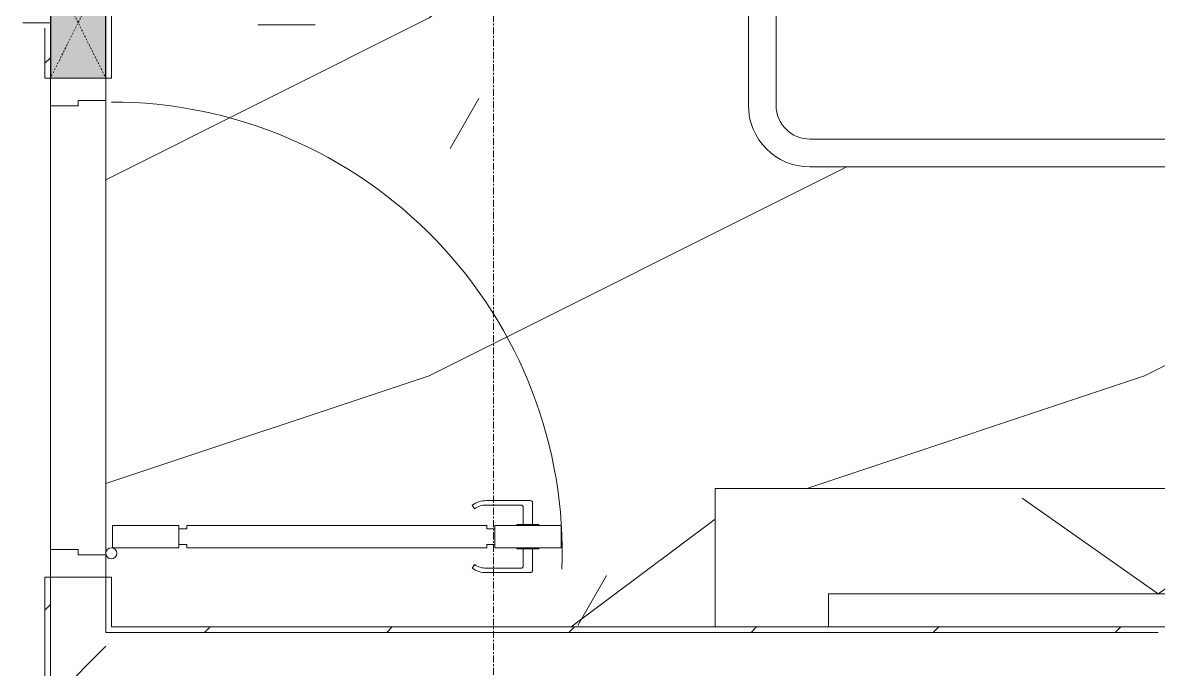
# Model space of a CAD drawing. Header units: millimetres. Extents: x 5121 to 246734, y -48180 to 129206.
# Drawn here: x 38003 to 40053, y 66871 to 68037 of the extents above; entities that cross this region are included whole.
import ezdxf

# ---------------------------------------------------------------- set-up
doc = ezdxf.new("R2010")
doc.units = ezdxf.units.MM
doc.linetypes.add('Dash', pattern=[6, 3, -3])
doc.linetypes.add('Grid Line', pattern=[22.225, 12.7, -3.175, 3.175, -3.175])
for name, color, linetype, lineweight in [('0-1', 7, 'Continuous', 5), ('A-DETL-GENF-1', 50, 'Continuous', 9), ('A-DOOR-1', 253, 'Continuous', 9), ('A-DOOR-2', 50, 'Continuous', 9), ('A-FLOR-1', 50, 'Continuous', 9), ('A-FLOR-PATT-1', 9, 'Continuous', 9), ('A-WALL-1', 250, 'Continuous', 18), ('A-WALL-2', 50, 'Continuous', 9), ('A-WALL-PATT-1', 9, 'Continuous', 9), ('A-WALL-PATT-2', 50, 'Continuous', 9), ('I-FURN-1', 253, 'Continuous', 9), ('S-COLS-2', 10, 'Continuous', 25), ('S-COLS-3', 50, 'Continuous', 9), ('S-COLS-4', 253, 'Continuous', 9), ('S-COLS-HDLN-1', 50, 'Dash', 9), ('S-GRID-1', 1, 'Grid Line', 9)]:
    doc.layers.add(name, color=color, linetype=linetype, lineweight=lineweight)
pattern_1 = [(45, (0, 0), (-164.4023, 164.4023), [])]

# ---------------------------------------------------------------- blocks, each defined once
blk = doc.blocks.new('DOOR_CW_01 CANH MO-PANEL KINH - DIW_01-900x2200-CỬA GỖ VÂN LAMINATE-553375-TKCS_MB TỔNG THỂ TẦNG 1')
at = {"layer": 'A-DETL-GENF-1'}
for p, q in [((-397, -182), (-397, -62)), ((-397, -62), (-357, -62)), ((-357, -62), (-357, -182)), ((-357, -182), (-397, -182)), ((-391, -196), (-391, -182)), ((-391, -182), (-363, -182)), ((-363, -182), (-363, -196)), ((-397, -196), (-391, -196)), ((-397, -738), (-397, -196)), ((-357, -196), (-363, -196)), ((-357, -196), (-357, -738)), ((-433.9, -711.2), (-427.3, -715.8)), ((-320.1, -711.2), (-326.7, -715.8)), ((-442, -737), (-442, -816.5)), ((-434, -799.5), (-434, -737)), ((-320, -799.5), (-320, -737)), ((-312, -737), (-312, -816.5)), ((-397, -738), (-391, -738)), ((-357, -752), (-397, -752)), ((-397, -752), (-397, -872)), ((-391, -752), (-391, -738)), ((-363, -752), (-391, -752)), ((-357, -738), (-363, -738)), ((-363, -738), (-363, -752)), ((-357, -872), (-357, -752)), ((-399, -792.2), (-399, -831.8)), ((-397, -792.2), (-399, -792.2)), ((-397, -792.2), (-397, -831.8)), ((-357, -792.2), (-357, -831.8)), ((-357, -792.2), (-355, -792.2)), ((-355, -792.2), (-355, -831.8)), ((-399, -803.5), (-430, -803.5)), ((-355, -803.5), (-324, -803.5)), ((-399, -820.5), (-438, -820.5)), ((-399, -831.8), (-397, -831.8)), ((-355, -831.8), (-357, -831.8)), ((-355, -820.5), (-316, -820.5)), ((-397, -872), (-357, -872))]:
    blk.add_line(p, q, dxfattribs=at)
blk.add_circle((-407, -60), 10, dxfattribs=at)
for centre, radius, start, end in [((-407, -60), 814, 268, 0), ((-397, -737), 45, 145, 180), ((-397, -737), 37, 145, 180), ((-357, -737), 37, 0, 35), ((-357, -737), 45, 360, 35), ((-438, -816.5), 4, 180, 270), ((-430, -799.5), 4, 180, 270), ((-324, -799.5), 4, 270, 0), ((-316, -816.5), 4, 270, 0)]:
    blk.add_arc(centre, radius, start, end, dxfattribs=at)
at = {"layer": 'A-DOOR-2'}
for p, q in [((-450, -50), (-450, 50)), ((-450, 50), (-400, 50)), ((-400, 50), (-400, 0)), ((400, 0), (400, 50)), ((400, 50), (450, 50)), ((450, 50), (450, -50)), ((-410, 0), (-410, -50)), ((-400, 0), (-410, 0)), ((410, 0), (400, 0)), ((410, -50), (410, 0)), ((-410, -50), (-450, -50)), ((-407, -50), (-382, -50)), ((450, -50), (410, -50))]:
    blk.add_line(p, q, dxfattribs=at)
blk = doc.blocks.new('G1_SOF - BO TRU - 100x200-V95-TKCS_MB TỔNG THỂ TẦNG 1')
at = {"layer": 'S-COLS-3'}
blk.add_hatch(color=256, dxfattribs=at).paths.add_polyline_path([(0, -100), (50, -100), (50, 100), (-50, 100), (-50, -100)])
at = {"layer": 'S-COLS-2'}
for p, q in [((50, 100), (-50, 100)), ((-50, 100), (-50, -100)), ((50, -100), (50, 100))]:
    blk.add_line(p, q, dxfattribs=at)
at = {"layer": 'S-COLS-HDLN-1'}
for p, q in [((50, 100), (-50, -100)), ((-50, 100), (50, -100))]:
    blk.add_line(p, q, dxfattribs=at)
blk = doc.blocks.new('GIUONG NGU-2TAB-1600x2000 - GIUONG NGU-2TAB-1600x2000-842839-TKCS_MB TỔNG THỂ TẦNG 1')
at = {"layer": 'I-FURN-1'}
for p, q in [((458.5, -50), (458.5, -1938.9)), ((458.5, -1938.9), (458.5, -50)), ((508.5, -1938.9), (508.5, -100)), ((1997.1, -2000), (569.6, -2000)), ((569.6, -2050), (1997.1, -2050)), ((1997.1, -2050), (569.6, -2050))]:
    blk.add_line(p, q, dxfattribs=at)
for radius in [111.1, 111.1, 61.1]:
    blk.add_arc((569.6, -1938.9), radius, 180, 270, dxfattribs=at)
blk = doc.blocks.new('RES_BAN AN - RES_BAN AN-850636-TKCS_MB TỔNG THỂ TẦNG 1')
at = {"layer": 'I-FURN-1'}
for p, q in [((0, 250), (1600, 250)), ((0, 0), (0, 250)), ((1600, 250), (1600, 0))]:
    blk.add_line(p, q, dxfattribs=at)
blk = doc.blocks.new('KE TIVI-2 - KE TIVI-2-850637-TKCS_MB TỔNG THỂ TẦNG 1')
at = {"layer": 'I-FURN-1'}
for p, q in [((0, 60), (-245.7, 232.1)), ((213, 209.1), (0, 60)), ((-595.6, 60), (595.6, 60)), ((-595.6, 0), (-595.6, 60)), ((595.6, 60), (595.6, 0))]:
    blk.add_line(p, q, dxfattribs=at)
blk = doc.blocks.new('NCV_TKTC_TANG 1_rvt-1-TKCS_MB TỔNG THỂ TẦNG 1')
at = {"layer": 'A-FLOR-PATT-1'}
h = blk.add_hatch(dxfattribs=at)
h.set_pattern_fill('FP_9', color=256, style=0, pattern_type=2)
h.set_pattern_definition([(0, (0, 0), (2519.68, 629.92), [103.937, -1785.823, 103.937, -1785.823, -10078.72]), (0, (0, 0), (2519.68, 629.92), [-3779.52, 103.937, -3675.583, 103.937, -1785.823, -4409.44]), (0, (0, 0), (2519.68, 629.92), [-9448.8, 103.937, -1155.903, 103.937, -3045.663]), (120, (944.9, 314.96), (-1805.3667, 1867.147), [103.937, -1785.823, 103.937, -11864.543]), (120, (944.9, 314.96), (-1805.3667, 1867.147), [-1993.697, -1785.823, 103.937, -3675.583, -6299.2]), (120, (944.9, 314.96), (-1805.3667, 1867.147), [-7559.04, 103.937, -1785.823, 103.937, -4305.503]), (120, (944.9, 314.96), (-1805.3667, 1867.147), [-9552.737, -1155.903, 103.937, -3045.663]), (240, (1259.84, 1574.8), (-714.3133, -2497.067), [103.937, -1785.823, 103.937, -11864.543]), (240, (1259.84, 1574.8), (-714.3133, -2497.067), [-1993.697, -1785.823, 103.937, -3675.583, -6299.2]), (240, (1259.84, 1574.8), (-714.3133, -2497.067), [-7559.04, 103.937, -1785.823, 103.937, -4305.503]), (240, (1259.84, 1574.8), (-714.3133, -2497.067), [-9552.737, -1155.903, 103.937, -3045.663])])
h.paths.add_polyline_path([(40952.6, 66936.9), (41752.6, 66936.9), (41752.6, 66946.9), (42192.6, 66946.9), (42192.6, 68326.9), (41642.6, 68326.9), (41642.6, 69826.9), (41412.3, 69826.9), (41412.3, 69376.6), (40962.3, 69376.6), (40962.3, 67888), (40958.5, 67859.3), (40947.4, 67832.5), (40929.8, 67809.5), (40906.7, 67791.8), (40879.9, 67780.7), (40837.9, 67776.9), (39423.7, 67776.9), (39395, 67780.7), (39364.3, 67794.8), (39345.2, 67809.5), (39327.5, 67832.5), (39316.4, 67859.3), (39312.6, 67888), (39309.5, 69376.6), (38862.6, 69376.6), (38862.6, 69826.9), (38852.6, 69826.9), (38850.1, 69751.9), (38162.6, 69751.9), (38162.6, 67936.9), (38152.6, 67936.9), (38152.6, 67036.9), (38162.6, 67036.9), (38162.6, 66946.9), (39252.6, 66946.9), (39252.6, 67196.9), (40852.6, 67196.9), (40852.6, 66946.9), (40952.6, 66946.9)])
h = blk.add_hatch(dxfattribs=at)
h.set_pattern_fill('FP_4', color=256, style=0, pattern_type=2)
h.set_pattern_definition([(216.87, (516.46, 1291.15), (3873.4454, 2582.3069), [645.575, -5810.175]), (206.565, (1291.15, 903.8), (-1291.1515, -1291.1492), [1443.55, -1443.55]), (198.435, (1291.15, 258.23), (-2582.2983, -1291.1527), [816.596, -3266.38])])
h.paths.add_polyline_path([(40952.6, 66936.9), (41752.6, 66936.9), (41752.6, 66946.9), (42192.6, 66946.9), (42192.6, 68326.9), (41642.6, 68326.9), (41642.6, 69826.9), (41412.3, 69826.9), (41412.3, 69376.6), (40962.3, 69376.6), (40962.3, 67888), (40958.5, 67859.3), (40947.4, 67832.5), (40929.8, 67809.5), (40906.7, 67791.8), (40879.9, 67780.7), (40837.9, 67776.9), (39423.7, 67776.9), (39395, 67780.7), (39364.3, 67794.8), (39345.2, 67809.5), (39327.5, 67832.5), (39316.4, 67859.3), (39312.6, 67888), (39309.5, 69376.6), (38862.6, 69376.6), (38862.6, 69826.9), (38852.6, 69826.9), (38850.1, 69751.9), (38162.6, 69751.9), (38162.6, 67936.9), (38152.6, 67936.9), (38152.6, 67036.9), (38162.6, 67036.9), (38162.6, 66946.9), (39252.6, 66946.9), (39252.6, 67196.9), (40852.6, 67196.9), (40852.6, 66946.9), (40952.6, 66946.9)])
at = {"layer": 'A-WALL-PATT-1'}
h = blk.add_hatch(dxfattribs=at)
h.set_pattern_fill('FP_2', color=256, style=0, pattern_type=2)
h.set_pattern_definition([(45, (0, 0), (-175.3625, 175.3625), [])])
h.paths.add_polyline_path([(38142.6, 65036.9), (38152.6, 65036.9), (38152.6, 65937.3), (38052.6, 65937.3), (38052.6, 65036.9)])
h.paths.add_polyline_path([(38152.6, 66737.3), (38152.6, 67036.9), (38052.6, 67036.9), (38052.6, 66737.3), (38102.6, 66737.3)])
h.paths.add_polyline_path([(38052.6, 68136.9), (38152.6, 68136.9), (38152.6, 69761.9), (38052.6, 69761.9), (38052.6, 68146.9)])
at = {"layer": 'A-WALL-PATT-2'}
h = blk.add_hatch(dxfattribs=at)
h.set_pattern_fill('FP_10', color=256, style=0, pattern_type=2)
h.set_pattern_definition(pattern_1)
h.paths.add_polyline_path([(38162.6, 66946.9), (38162.6, 67036.9), (38152.6, 67036.9), (38155, 66946.9)])
h.paths.add_polyline_path([(38162.6, 67936.9), (38162.6, 69751.9), (38152.6, 69751.9), (38152.6, 67936.9)])
h = blk.add_hatch(dxfattribs=at)
h.set_pattern_fill('FP_10', color=256, style=0, pattern_type=2)
h.set_pattern_definition(pattern_1)
h.paths.add_polyline_path([(38052.6, 64836.9), (38052.6, 65937.3), (38042.6, 65937.3), (38042.6, 64836.9)])
h.paths.add_polyline_path([(38052.6, 66737.3), (38052.6, 67036.9), (38042.6, 67036.9), (38042.6, 66737.3)])
h.paths.add_polyline_path([(38052.6, 67936.9), (38052.6, 68036.9), (38042.6, 68036.9), (38042.6, 67936.9)])
h = blk.add_hatch(dxfattribs=at)
h.set_pattern_fill('FP_10', color=256, style=0, pattern_type=2)
h.set_pattern_definition(pattern_1)
h.paths.add_polyline_path([(38162.6, 66936.9), (40952.6, 66936.9), (40952.6, 66946.9), (38152.6, 66946.9), (38152.6, 66936.9)])
h.paths.add_polyline_path([(42192.6, 66936.9), (42202.6, 66936.9), (42202.6, 66946.9), (41752.6, 66946.9), (41752.6, 66936.9), (42162.2, 66936.9)])
at = {"layer": 'A-FLOR-1'}
for p, q in [((38042.6, 68036.9), (38002.6, 68036.9)), ((38152.6, 67896.9), (38152.6, 67076.9)), ((38052.6, 67086.9), (38052.6, 67886.9))]:
    blk.add_line(p, q, dxfattribs=at)
at = {"layer": 'A-WALL-1'}
for p, q in [((38162.6, 67936.9), (38162.6, 69751.9)), ((38052.6, 68036.9), (38042.6, 68036.9)), ((38042.6, 68026.9), (38042.6, 67936.9)), ((38042.6, 67936.9), (38052.6, 67936.9)), ((38152.6, 67936.9), (38162.6, 67936.9)), ((38052.6, 67036.9), (38042.6, 67036.9)), ((38042.6, 67036.9), (38042.6, 66737.3)), ((38162.6, 67036.9), (38152.6, 67036.9)), ((38162.6, 66946.9), (38162.6, 67036.9)), ((38152.6, 66946.9), (38152.6, 66936.9)), ((38152.6, 66936.9), (38152.6, 66946.9)), ((38152.6, 66936.9), (40052.6, 66936.9)), ((40952.6, 66946.9), (38162.6, 66946.9))]:
    blk.add_line(p, q, dxfattribs=at)
at = {"layer": 'A-WALL-2'}
for p, q in [((38052.6, 66737.3), (38052.6, 67036.9)), ((38052.6, 67036.9), (38052.6, 66737.3)), ((38152.6, 67036.9), (38152.6, 66946.9)), ((38152.6, 66946.9), (38152.6, 67036.9))]:
    blk.add_line(p, q, dxfattribs=at)
at = {"layer": 'A-DOOR-1', "rotation": 89.99999999999915}
blk.add_blockref('DOOR_CW_01 CANH MO-PANEL KINH - DIW_01-900x2200-CỬA GỖ VÂN LAMINATE-553375-TKCS_MB TỔNG THỂ TẦNG 1', (38102.6, 67486.9), dxfattribs=at)
at = {"layer": 'I-FURN-1'}
for name, p in [('GIUONG NGU-2TAB-1600x2000 - GIUONG NGU-2TAB-1600x2000-842839-TKCS_MB TỔNG THỂ TẦNG 1', (38854.1, 69826.9)), ('RES_BAN AN - RES_BAN AN-850636-TKCS_MB TỔNG THỂ TẦNG 1', (39252.6, 66946.9)), ('KE TIVI-2 - KE TIVI-2-850637-TKCS_MB TỔNG THỂ TẦNG 1', (40052.6, 66946.9))]:
    blk.add_blockref(name, p, dxfattribs=at)
at = {"layer": 'S-COLS-4'}
blk.add_blockref('G1_SOF - BO TRU - 100x200-V95-TKCS_MB TỔNG THỂ TẦNG 1', (38102.6, 68036.9), dxfattribs=at)

msp = doc.modelspace()

# ---------------------------------------------------------------- linework, layer by layer
at = {"layer": 'S-GRID-1'}
msp.add_line((38852.6, 23210.6), (38852.6, 78232.7), dxfattribs=at)

# ---------------------------------------------------------------- block references
at = {"layer": '0-1'}
msp.add_blockref('NCV_TKTC_TANG 1_rvt-1-TKCS_MB TỔNG THỂ TẦNG 1', (0, 0), dxfattribs=at)

doc.saveas('drawing.dxf')
